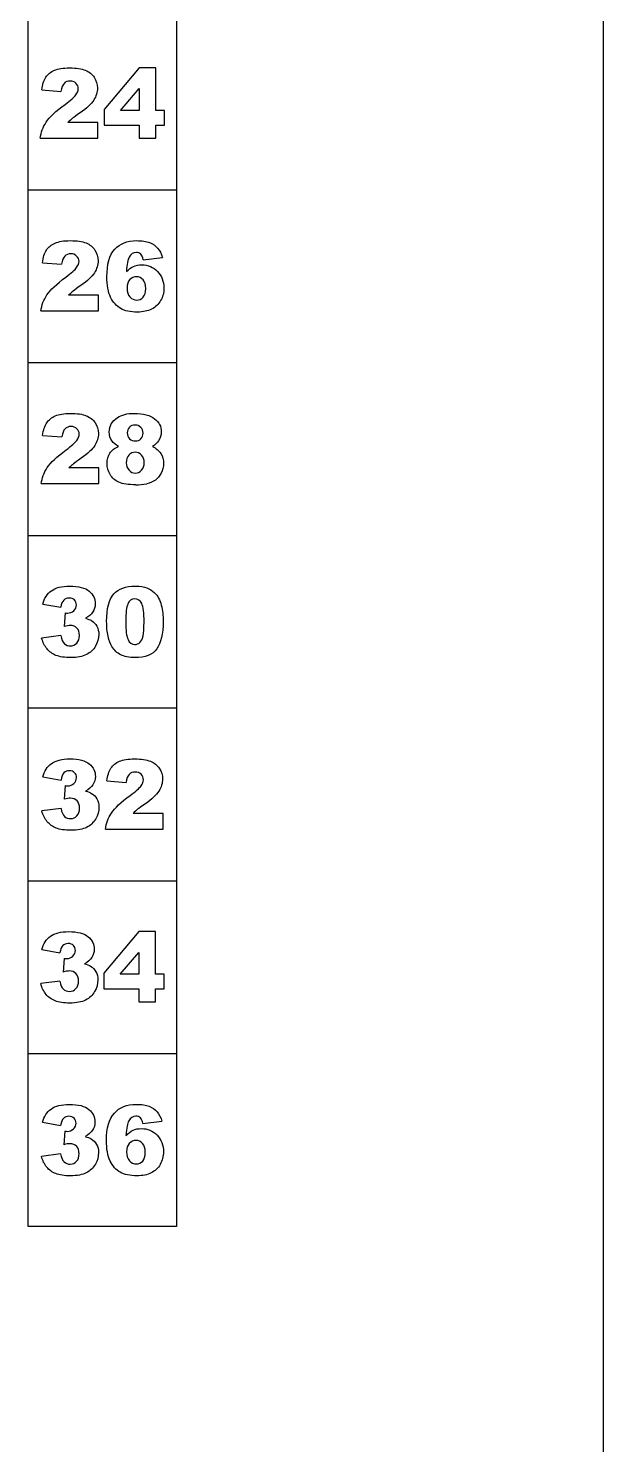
# Model space of a CAD drawing. Header units: millimetres. Extents: x 97 to 129, y 34 to 164.
# Drawn here: x 117.4 to 129.05, y 48.4 to 77.1 of the extents above; entities that cross this region are included whole.
import ezdxf

# ---------------------------------------------------------------- set-up
doc = ezdxf.new("R2010")
doc.units = ezdxf.units.MM
doc.header["$LTSCALE"] = 16.335
doc.layers.get('0').update_dxf_attribs({"linetype": 'CONTINUOUS'})

msp = doc.modelspace()

# ---------------------------------------------------------------- linework, layer by layer
at = {"linetype": 'Continuous'}
for p, q in [((129.051, 39.575), (129.051, 125.475)), ((117.401, 52.825), (117.401, 115.825)), ((120.401, 115.825), (120.401, 52.825)), ((119.645, 76.298), (118.936, 75.456)), ((119.984, 76.298), (119.645, 76.298)), ((119.984, 75.438), (119.984, 76.298)), ((117.672, 75.851), (118.061, 75.82)), ((119.269, 75.438), (119.645, 75.878)), ((119.645, 75.878), (119.645, 75.438)), ((118.81, 75.192), (118.203, 75.192)), ((118.81, 74.875), (118.81, 75.192)), ((118.936, 75.456), (118.936, 75.136)), ((119.645, 75.438), (119.269, 75.438)), ((120.159, 75.438), (119.984, 75.438)), ((120.159, 75.136), (120.159, 75.438)), ((118.936, 75.136), (119.645, 75.136)), ((119.645, 75.136), (119.645, 74.875)), ((119.984, 75.136), (120.159, 75.136)), ((119.984, 74.875), (119.984, 75.136)), ((117.643, 74.875), (118.81, 74.875)), ((119.645, 74.875), (119.984, 74.875)), ((117.401, 73.825), (120.401, 73.825)), ((117.685, 72.351), (118.075, 72.32)), ((119.729, 72.412), (120.116, 72.459)), ((118.824, 71.692), (118.216, 71.692)), ((118.824, 71.375), (118.824, 71.692)), ((117.657, 71.375), (118.824, 71.375)), ((120.401, 70.325), (117.401, 70.325)), ((117.691, 68.851), (118.081, 68.82)), ((118.83, 68.192), (118.222, 68.192)), ((118.83, 67.875), (118.83, 68.192)), ((117.663, 67.875), (118.83, 67.875)), ((117.401, 66.825), (120.401, 66.825)), ((117.692, 65.436), (118.06, 65.37)), ((118.144, 65.257), (118.124, 64.979)), ((118.06, 64.796), (117.671, 64.744)), ((120.401, 63.325), (117.401, 63.325)), ((117.695, 61.936), (118.063, 61.87)), ((118.147, 61.757), (118.127, 61.479)), ((118.99, 61.851), (119.38, 61.82)), ((118.063, 61.296), (117.674, 61.244)), ((120.128, 61.192), (119.521, 61.192)), ((120.128, 60.875), (120.128, 61.192)), ((118.961, 60.875), (120.128, 60.875)), ((117.401, 59.825), (120.401, 59.825)), ((119.636, 58.798), (118.927, 57.956)), ((119.975, 58.798), (119.636, 58.798)), ((119.975, 57.938), (119.975, 58.798)), ((117.673, 58.436), (118.04, 58.37)), ((118.124, 58.257), (118.104, 57.979)), ((119.261, 57.938), (119.636, 58.378)), ((119.636, 58.378), (119.636, 57.938)), ((118.04, 57.796), (117.652, 57.744)), ((118.927, 57.956), (118.927, 57.636)), ((119.636, 57.938), (119.261, 57.938)), ((120.151, 57.938), (119.975, 57.938)), ((120.151, 57.636), (120.151, 57.938)), ((118.927, 57.636), (119.636, 57.636)), ((119.636, 57.636), (119.636, 57.375)), ((119.975, 57.636), (120.151, 57.636)), ((119.975, 57.375), (119.975, 57.636)), ((119.636, 57.375), (119.975, 57.375)), ((120.401, 56.325), (117.401, 56.325)), ((117.686, 54.936), (118.054, 54.87)), ((119.721, 54.912), (120.107, 54.959)), ((118.138, 54.757), (118.118, 54.479)), ((118.054, 54.296), (117.665, 54.244)), ((120.401, 52.825), (117.401, 52.825))]:
    msp.add_line(p, q, dxfattribs=at)
msp.add_arc((119.575, 68.921), 1.071, 270.0061, 282.0044, dxfattribs=at)
for points in [[(117.672, 75.851), (117.687, 75.96), (117.715, 76.046), (117.755, 76.108)], [(117.755, 76.108), (117.796, 76.169), (117.853, 76.216), (117.928, 76.249)], [(117.928, 76.249), (118.002, 76.281), (118.104, 76.298), (118.236, 76.298)], [(118.236, 76.298), (118.373, 76.298), (118.479, 76.282), (118.555, 76.251)], [(118.555, 76.251), (118.631, 76.22), (118.691, 76.172), (118.735, 76.107)], [(118.735, 76.107), (118.778, 76.042), (118.8, 75.971), (118.8, 75.891)], [(118.125, 75.985), (118.093, 75.954), (118.072, 75.898), (118.061, 75.82)], [(118.247, 76.032), (118.197, 76.032), (118.156, 76.016), (118.125, 75.985)], [(118.365, 75.986), (118.333, 76.017), (118.294, 76.032), (118.247, 76.032)], [(118.413, 75.877), (118.413, 75.919), (118.396, 75.956), (118.365, 75.986)], [(118.365, 75.752), (118.396, 75.796), (118.413, 75.837), (118.413, 75.877)], [(118.8, 75.891), (118.8, 75.805), (118.775, 75.723), (118.725, 75.646)], [(117.764, 75.199), (117.832, 75.3), (117.959, 75.421), (118.146, 75.559)], [(118.146, 75.559), (118.26, 75.643), (118.332, 75.708), (118.365, 75.752)], [(118.725, 75.646), (118.675, 75.568), (118.585, 75.483), (118.453, 75.39)], [(117.643, 74.875), (117.656, 74.989), (117.696, 75.098), (117.764, 75.199)], [(118.295, 75.276), (118.269, 75.255), (118.238, 75.226), (118.203, 75.192)], [(118.453, 75.39), (118.375, 75.336), (118.322, 75.298), (118.295, 75.276)], [(117.685, 72.351), (117.701, 72.46), (117.728, 72.546), (117.769, 72.608)], [(117.769, 72.608), (117.81, 72.669), (117.867, 72.716), (117.941, 72.749)], [(117.941, 72.749), (118.016, 72.781), (118.118, 72.798), (118.25, 72.798)], [(118.25, 72.798), (118.386, 72.798), (118.492, 72.782), (118.569, 72.751)], [(118.569, 72.751), (118.645, 72.72), (118.704, 72.672), (118.748, 72.607)], [(118.748, 72.607), (118.792, 72.542), (118.814, 72.471), (118.814, 72.391)], [(118.992, 72.067), (118.992, 72.319), (119.044, 72.504), (119.151, 72.622)], [(119.151, 72.622), (119.257, 72.739), (119.404, 72.798), (119.594, 72.798)], [(119.594, 72.798), (119.704, 72.798), (119.792, 72.785), (119.857, 72.759)], [(119.857, 72.759), (119.922, 72.733), (119.976, 72.696), (120.018, 72.646)], [(120.018, 72.646), (120.061, 72.597), (120.093, 72.534), (120.116, 72.459)], [(118.138, 72.485), (118.107, 72.454), (118.086, 72.398), (118.075, 72.32)], [(118.26, 72.532), (118.211, 72.532), (118.17, 72.516), (118.138, 72.485)], [(118.379, 72.486), (118.347, 72.517), (118.308, 72.532), (118.26, 72.532)], [(118.378, 72.252), (118.41, 72.296), (118.427, 72.337), (118.427, 72.377)], [(118.427, 72.377), (118.427, 72.419), (118.41, 72.456), (118.379, 72.486)], [(118.814, 72.391), (118.814, 72.305), (118.788, 72.223), (118.739, 72.146)], [(119.442, 72.464), (119.417, 72.418), (119.398, 72.32), (119.386, 72.17)], [(119.59, 72.56), (119.527, 72.56), (119.477, 72.527), (119.442, 72.464)], [(119.677, 72.526), (119.654, 72.548), (119.624, 72.56), (119.59, 72.56)], [(119.729, 72.412), (119.719, 72.465), (119.701, 72.503), (119.677, 72.526)], [(117.778, 71.699), (117.846, 71.8), (117.973, 71.921), (118.16, 72.059)], [(118.16, 72.059), (118.274, 72.143), (118.346, 72.208), (118.378, 72.252)], [(118.739, 72.146), (118.689, 72.068), (118.598, 71.983), (118.466, 71.89)], [(119.067, 71.651), (119.017, 71.756), (118.992, 71.894), (118.992, 72.067)], [(119.386, 72.17), (119.432, 72.217), (119.48, 72.251), (119.529, 72.274)], [(119.591, 72.068), (119.536, 72.068), (119.49, 72.048), (119.454, 72.008)], [(119.529, 72.274), (119.578, 72.297), (119.635, 72.308), (119.7, 72.308)], [(119.723, 72.005), (119.687, 72.047), (119.643, 72.068), (119.591, 72.068)], [(119.7, 72.308), (119.824, 72.308), (119.93, 72.264), (120.015, 72.175)], [(120.015, 72.175), (120.102, 72.085), (120.146, 71.972), (120.146, 71.836)], [(118.309, 71.776), (118.282, 71.755), (118.252, 71.726), (118.216, 71.692)], [(118.466, 71.89), (118.388, 71.836), (118.336, 71.798), (118.309, 71.776)], [(119.454, 72.008), (119.418, 71.968), (119.4, 71.91), (119.4, 71.836)], [(119.4, 71.836), (119.4, 71.759), (119.419, 71.7), (119.457, 71.657)], [(119.777, 71.825), (119.777, 71.904), (119.759, 71.964), (119.723, 72.005)], [(119.726, 71.651), (119.76, 71.69), (119.777, 71.748), (119.777, 71.825)], [(120.146, 71.836), (120.146, 71.743), (120.124, 71.659), (120.08, 71.583)], [(117.657, 71.375), (117.67, 71.489), (117.71, 71.598), (117.778, 71.699)], [(119.271, 71.422), (119.186, 71.47), (119.118, 71.545), (119.067, 71.651)], [(119.457, 71.657), (119.495, 71.614), (119.542, 71.593), (119.597, 71.593)], [(119.597, 71.593), (119.648, 71.593), (119.691, 71.612), (119.726, 71.651)], [(120.08, 71.583), (120.036, 71.506), (119.976, 71.448), (119.898, 71.409)], [(119.608, 71.351), (119.467, 71.351), (119.355, 71.375), (119.271, 71.422)], [(119.898, 71.409), (119.821, 71.371), (119.724, 71.351), (119.608, 71.351)], [(117.775, 69.108), (117.815, 69.169), (117.873, 69.216), (117.947, 69.249)], [(117.947, 69.249), (118.022, 69.281), (118.124, 69.298), (118.256, 69.298)], [(118.256, 69.298), (118.392, 69.298), (118.498, 69.282), (118.574, 69.251)], [(118.574, 69.251), (118.651, 69.22), (118.71, 69.172), (118.754, 69.107)], [(119.039, 68.925), (119.039, 69.042), (119.093, 69.138), (119.204, 69.212)], [(119.204, 69.212), (119.29, 69.27), (119.403, 69.298), (119.545, 69.298)], [(119.545, 69.298), (119.732, 69.298), (119.87, 69.262), (119.959, 69.191)], [(119.959, 69.191), (120.049, 69.12), (120.094, 69.03), (120.094, 68.922)], [(117.691, 68.851), (117.706, 68.96), (117.734, 69.046), (117.775, 69.108)], [(118.144, 68.985), (118.112, 68.954), (118.091, 68.898), (118.081, 68.82)], [(118.266, 69.032), (118.216, 69.032), (118.175, 69.016), (118.144, 68.985)], [(118.385, 68.986), (118.353, 69.017), (118.314, 69.032), (118.266, 69.032)], [(118.384, 68.752), (118.416, 68.796), (118.432, 68.837), (118.432, 68.877)], [(118.432, 68.877), (118.432, 68.919), (118.416, 68.956), (118.385, 68.986)], [(118.82, 68.891), (118.82, 68.805), (118.794, 68.723), (118.745, 68.646)], [(118.754, 69.107), (118.798, 69.042), (118.82, 68.971), (118.82, 68.891)], [(119.096, 68.736), (119.058, 68.79), (119.039, 68.853), (119.039, 68.925)], [(119.448, 69.017), (119.419, 68.987), (119.404, 68.949), (119.404, 68.902)], [(119.404, 68.902), (119.404, 68.853), (119.419, 68.814), (119.449, 68.785)], [(119.564, 69.062), (119.516, 69.062), (119.478, 69.046), (119.448, 69.017)], [(119.678, 69.015), (119.648, 69.046), (119.61, 69.062), (119.564, 69.062)], [(119.723, 68.898), (119.723, 68.946), (119.708, 68.985), (119.678, 69.015)], [(119.681, 68.784), (119.709, 68.813), (119.723, 68.851), (119.723, 68.898)], [(120.094, 68.922), (120.094, 68.859), (120.076, 68.8), (120.04, 68.745)], [(118.166, 68.559), (118.279, 68.643), (118.352, 68.708), (118.384, 68.752)], [(118.745, 68.646), (118.695, 68.568), (118.604, 68.483), (118.472, 68.39)], [(119.053, 68.494), (119.091, 68.552), (119.149, 68.596), (119.23, 68.627)], [(119.23, 68.627), (119.169, 68.66), (119.124, 68.696), (119.096, 68.736)], [(119.449, 68.785), (119.48, 68.755), (119.52, 68.741), (119.571, 68.741)], [(119.571, 68.741), (119.615, 68.741), (119.652, 68.755), (119.681, 68.784)], [(120.04, 68.745), (120.014, 68.704), (119.972, 68.665), (119.914, 68.627)], [(119.914, 68.627), (119.99, 68.591), (120.046, 68.542), (120.083, 68.483)], [(117.784, 68.199), (117.852, 68.3), (117.979, 68.421), (118.166, 68.559)], [(118.472, 68.39), (118.394, 68.336), (118.342, 68.298), (118.315, 68.276)], [(118.996, 68.286), (118.996, 68.368), (119.015, 68.437), (119.053, 68.494)], [(119.437, 68.454), (119.401, 68.416), (119.383, 68.364), (119.383, 68.299)], [(119.383, 68.299), (119.383, 68.237), (119.402, 68.187), (119.44, 68.147)], [(119.564, 68.511), (119.515, 68.511), (119.473, 68.492), (119.437, 68.454)], [(119.693, 68.452), (119.656, 68.491), (119.613, 68.511), (119.564, 68.511)], [(119.749, 68.3), (119.749, 68.362), (119.73, 68.412), (119.693, 68.452)], [(119.694, 68.149), (119.73, 68.189), (119.749, 68.239), (119.749, 68.3)], [(120.083, 68.483), (120.121, 68.423), (120.14, 68.357), (120.14, 68.284)], [(117.663, 67.875), (117.676, 67.989), (117.716, 68.098), (117.784, 68.199)], [(118.315, 68.276), (118.288, 68.255), (118.258, 68.226), (118.222, 68.192)], [(119.056, 68.058), (119.016, 68.126), (118.996, 68.202), (118.996, 68.286)], [(119.235, 67.903), (119.157, 67.938), (119.097, 67.989), (119.056, 68.058)], [(119.44, 68.147), (119.477, 68.108), (119.52, 68.089), (119.569, 68.089)], [(119.569, 68.089), (119.615, 68.089), (119.657, 68.108), (119.694, 68.149)], [(120.091, 68.087), (120.059, 68.026), (120.019, 67.98), (119.973, 67.947)], [(120.14, 68.284), (120.14, 68.214), (120.124, 68.149), (120.091, 68.087)], [(119.575, 67.851), (119.426, 67.851), (119.314, 67.869), (119.235, 67.903)], [(119.973, 67.947), (119.926, 67.914), (119.868, 67.889), (119.798, 67.874)], [(117.868, 65.704), (117.955, 65.767), (118.078, 65.798), (118.237, 65.798)], [(118.237, 65.798), (118.42, 65.798), (118.552, 65.764), (118.633, 65.696)], [(119.131, 65.639), (119.226, 65.745), (119.372, 65.798), (119.569, 65.798)], [(119.569, 65.798), (119.662, 65.798), (119.74, 65.786), (119.801, 65.763)], [(119.801, 65.763), (119.861, 65.74), (119.911, 65.71), (119.949, 65.672)], [(117.692, 65.436), (117.723, 65.552), (117.781, 65.642), (117.868, 65.704)], [(118.118, 65.515), (118.089, 65.487), (118.069, 65.438), (118.06, 65.37)], [(118.23, 65.557), (118.184, 65.557), (118.147, 65.542), (118.118, 65.515)], [(118.334, 65.518), (118.309, 65.543), (118.274, 65.557), (118.23, 65.557)], [(118.373, 65.416), (118.373, 65.458), (118.36, 65.493), (118.334, 65.518)], [(118.633, 65.696), (118.715, 65.627), (118.756, 65.542), (118.756, 65.439)], [(118.756, 65.439), (118.756, 65.378), (118.739, 65.324), (118.706, 65.275)], [(118.987, 65.08), (118.987, 65.346), (119.035, 65.532), (119.131, 65.639)], [(119.416, 65.441), (119.387, 65.376), (119.373, 65.255), (119.373, 65.079)], [(119.555, 65.54), (119.49, 65.54), (119.445, 65.506), (119.416, 65.441)], [(119.697, 65.443), (119.665, 65.507), (119.618, 65.54), (119.555, 65.54)], [(119.744, 65.069), (119.744, 65.254), (119.728, 65.379), (119.697, 65.443)], [(119.949, 65.672), (119.987, 65.635), (120.017, 65.596), (120.039, 65.555)], [(120.039, 65.555), (120.061, 65.514), (120.079, 65.466), (120.092, 65.412)], [(118.144, 65.257), (118.165, 65.253), (118.182, 65.252), (118.194, 65.252)], [(118.194, 65.252), (118.245, 65.252), (118.287, 65.268), (118.322, 65.301)], [(118.322, 65.301), (118.356, 65.333), (118.373, 65.372), (118.373, 65.416)], [(118.706, 65.275), (118.673, 65.225), (118.623, 65.182), (118.556, 65.146)], [(118.556, 65.146), (118.61, 65.133), (118.652, 65.117), (118.68, 65.099)], [(120.092, 65.412), (120.118, 65.307), (120.131, 65.198), (120.131, 65.085)], [(118.25, 65.002), (118.219, 65.002), (118.177, 64.994), (118.124, 64.979)], [(118.385, 64.948), (118.352, 64.984), (118.307, 65.002), (118.25, 65.002)], [(118.436, 64.798), (118.436, 64.863), (118.419, 64.912), (118.385, 64.948)], [(118.68, 65.099), (118.726, 65.071), (118.763, 65.033), (118.788, 64.986)], [(118.788, 64.986), (118.814, 64.939), (118.828, 64.884), (118.828, 64.819)], [(119.015, 64.783), (118.996, 64.873), (118.987, 64.971), (118.987, 65.08)], [(119.373, 65.079), (119.373, 64.901), (119.388, 64.778), (119.42, 64.714)], [(119.724, 64.789), (119.737, 64.848), (119.744, 64.942), (119.744, 65.069)], [(120.131, 65.085), (120.131, 64.831), (120.088, 64.645), (120.002, 64.527)], [(117.78, 64.526), (117.732, 64.584), (117.696, 64.656), (117.671, 64.744)], [(118.06, 64.796), (118.075, 64.717), (118.098, 64.663), (118.131, 64.632)], [(118.131, 64.632), (118.163, 64.602), (118.204, 64.587), (118.254, 64.587)], [(118.254, 64.587), (118.305, 64.587), (118.349, 64.607), (118.384, 64.645)], [(118.384, 64.645), (118.418, 64.683), (118.436, 64.734), (118.436, 64.798)], [(118.763, 64.584), (118.721, 64.509), (118.66, 64.451), (118.579, 64.411)], [(118.828, 64.819), (118.828, 64.736), (118.806, 64.658), (118.763, 64.584)], [(119.093, 64.572), (119.06, 64.624), (119.034, 64.693), (119.015, 64.783)], [(119.273, 64.407), (119.2, 64.444), (119.14, 64.5), (119.093, 64.572)], [(119.42, 64.714), (119.451, 64.649), (119.497, 64.616), (119.557, 64.616)], [(119.557, 64.616), (119.596, 64.616), (119.631, 64.629), (119.659, 64.657)], [(119.659, 64.657), (119.688, 64.685), (119.71, 64.729), (119.724, 64.789)], [(117.961, 64.396), (117.888, 64.425), (117.828, 64.469), (117.78, 64.526)], [(118.263, 64.351), (118.135, 64.351), (118.035, 64.366), (117.961, 64.396)], [(118.579, 64.411), (118.499, 64.372), (118.393, 64.351), (118.263, 64.351)], [(119.558, 64.351), (119.44, 64.351), (119.345, 64.37), (119.273, 64.407)], [(120.002, 64.527), (119.916, 64.409), (119.768, 64.351), (119.558, 64.351)], [(117.871, 62.204), (117.958, 62.267), (118.081, 62.298), (118.24, 62.298)], [(118.24, 62.298), (118.423, 62.298), (118.555, 62.264), (118.636, 62.196)], [(119.246, 62.249), (119.32, 62.281), (119.423, 62.298), (119.554, 62.298)], [(119.554, 62.298), (119.691, 62.298), (119.797, 62.282), (119.873, 62.251)], [(117.695, 61.936), (117.726, 62.052), (117.784, 62.142), (117.871, 62.204)], [(118.121, 62.015), (118.092, 61.987), (118.072, 61.938), (118.063, 61.87)], [(118.233, 62.057), (118.187, 62.057), (118.15, 62.042), (118.121, 62.015)], [(118.337, 62.018), (118.312, 62.043), (118.277, 62.057), (118.233, 62.057)], [(118.376, 61.916), (118.376, 61.958), (118.363, 61.993), (118.337, 62.018)], [(118.636, 62.196), (118.718, 62.127), (118.759, 62.042), (118.759, 61.939)], [(118.99, 61.851), (119.005, 61.96), (119.033, 62.046), (119.074, 62.108)], [(119.074, 62.108), (119.114, 62.169), (119.171, 62.216), (119.246, 62.249)], [(119.443, 61.985), (119.411, 61.954), (119.39, 61.898), (119.38, 61.82)], [(119.565, 62.032), (119.515, 62.032), (119.474, 62.016), (119.443, 61.985)], [(119.683, 61.986), (119.652, 62.017), (119.613, 62.032), (119.565, 62.032)], [(119.731, 61.877), (119.731, 61.919), (119.715, 61.956), (119.683, 61.986)], [(119.873, 62.251), (119.95, 62.22), (120.009, 62.172), (120.053, 62.107)], [(120.053, 62.107), (120.097, 62.042), (120.119, 61.971), (120.119, 61.891)], [(118.147, 61.757), (118.168, 61.753), (118.185, 61.752), (118.197, 61.752)], [(118.197, 61.752), (118.248, 61.752), (118.29, 61.768), (118.324, 61.801)], [(118.324, 61.801), (118.359, 61.833), (118.376, 61.872), (118.376, 61.916)], [(118.709, 61.775), (118.676, 61.725), (118.626, 61.682), (118.559, 61.646)], [(118.759, 61.939), (118.759, 61.878), (118.742, 61.824), (118.709, 61.775)], [(119.465, 61.559), (119.578, 61.643), (119.651, 61.708), (119.683, 61.752)], [(119.683, 61.752), (119.715, 61.796), (119.731, 61.837), (119.731, 61.877)], [(120.119, 61.891), (120.119, 61.805), (120.093, 61.723), (120.044, 61.646)], [(118.253, 61.502), (118.222, 61.502), (118.18, 61.494), (118.127, 61.479)], [(118.388, 61.448), (118.355, 61.484), (118.31, 61.502), (118.253, 61.502)], [(118.439, 61.298), (118.439, 61.363), (118.422, 61.412), (118.388, 61.448)], [(118.559, 61.646), (118.613, 61.633), (118.655, 61.617), (118.683, 61.599)], [(118.683, 61.599), (118.729, 61.571), (118.766, 61.533), (118.791, 61.486)], [(118.791, 61.486), (118.817, 61.439), (118.831, 61.384), (118.831, 61.319)], [(119.083, 61.199), (119.15, 61.3), (119.277, 61.421), (119.465, 61.559)], [(120.044, 61.646), (119.994, 61.568), (119.903, 61.483), (119.771, 61.39)], [(117.783, 61.026), (117.735, 61.084), (117.699, 61.156), (117.674, 61.244)], [(118.063, 61.296), (118.078, 61.217), (118.101, 61.163), (118.133, 61.132)], [(118.133, 61.132), (118.166, 61.102), (118.207, 61.087), (118.257, 61.087)], [(118.257, 61.087), (118.308, 61.087), (118.352, 61.107), (118.386, 61.145)], [(118.386, 61.145), (118.421, 61.183), (118.439, 61.234), (118.439, 61.298)], [(118.831, 61.319), (118.831, 61.236), (118.809, 61.158), (118.766, 61.084)], [(118.961, 60.875), (118.975, 60.989), (119.015, 61.098), (119.083, 61.199)], [(119.614, 61.276), (119.587, 61.255), (119.556, 61.226), (119.521, 61.192)], [(119.771, 61.39), (119.693, 61.336), (119.64, 61.298), (119.614, 61.276)], [(117.964, 60.896), (117.891, 60.925), (117.831, 60.969), (117.783, 61.026)], [(118.266, 60.851), (118.138, 60.851), (118.038, 60.866), (117.964, 60.896)], [(118.582, 60.911), (118.502, 60.872), (118.396, 60.851), (118.266, 60.851)], [(118.766, 61.084), (118.724, 61.009), (118.662, 60.951), (118.582, 60.911)], [(117.673, 58.436), (117.703, 58.552), (117.761, 58.642), (117.849, 58.704)], [(117.849, 58.704), (117.935, 58.767), (118.058, 58.798), (118.218, 58.798)], [(118.21, 58.557), (118.164, 58.557), (118.127, 58.542), (118.099, 58.515)], [(118.315, 58.518), (118.29, 58.543), (118.254, 58.557), (118.21, 58.557)], [(118.218, 58.798), (118.4, 58.798), (118.532, 58.764), (118.614, 58.696)], [(118.614, 58.696), (118.695, 58.627), (118.736, 58.542), (118.736, 58.439)], [(118.099, 58.515), (118.07, 58.487), (118.05, 58.438), (118.04, 58.37)], [(118.124, 58.257), (118.145, 58.253), (118.163, 58.252), (118.175, 58.252)], [(118.175, 58.252), (118.226, 58.252), (118.268, 58.268), (118.302, 58.301)], [(118.302, 58.301), (118.336, 58.333), (118.353, 58.372), (118.353, 58.416)], [(118.353, 58.416), (118.353, 58.458), (118.34, 58.493), (118.315, 58.518)], [(118.687, 58.275), (118.653, 58.225), (118.604, 58.182), (118.537, 58.146)], [(118.736, 58.439), (118.736, 58.378), (118.719, 58.324), (118.687, 58.275)], [(118.23, 58.002), (118.2, 58.002), (118.158, 57.994), (118.104, 57.979)], [(118.366, 57.948), (118.332, 57.984), (118.288, 58.002), (118.23, 58.002)], [(118.537, 58.146), (118.59, 58.133), (118.632, 58.117), (118.661, 58.099)], [(118.661, 58.099), (118.707, 58.071), (118.743, 58.033), (118.769, 57.986)], [(118.769, 57.986), (118.795, 57.939), (118.808, 57.884), (118.808, 57.819)], [(117.76, 57.526), (117.713, 57.584), (117.676, 57.656), (117.652, 57.744)], [(118.04, 57.796), (118.056, 57.717), (118.078, 57.663), (118.111, 57.632)], [(118.364, 57.645), (118.398, 57.683), (118.417, 57.734), (118.417, 57.798)], [(118.417, 57.798), (118.417, 57.863), (118.399, 57.912), (118.366, 57.948)], [(118.808, 57.819), (118.808, 57.736), (118.786, 57.658), (118.744, 57.584)], [(117.942, 57.396), (117.868, 57.425), (117.808, 57.469), (117.76, 57.526)], [(118.244, 57.351), (118.116, 57.351), (118.015, 57.366), (117.942, 57.396)], [(118.111, 57.632), (118.143, 57.602), (118.184, 57.587), (118.234, 57.587)], [(118.234, 57.587), (118.286, 57.587), (118.33, 57.607), (118.364, 57.645)], [(118.56, 57.411), (118.48, 57.372), (118.374, 57.351), (118.244, 57.351)], [(118.744, 57.584), (118.701, 57.509), (118.64, 57.451), (118.56, 57.411)], [(117.686, 54.936), (117.717, 55.052), (117.775, 55.142), (117.862, 55.204)], [(117.862, 55.204), (117.949, 55.267), (118.072, 55.298), (118.232, 55.298)], [(118.232, 55.298), (118.414, 55.298), (118.546, 55.264), (118.628, 55.196)], [(118.628, 55.196), (118.709, 55.127), (118.75, 55.042), (118.75, 54.939)], [(118.983, 54.567), (118.983, 54.819), (119.036, 55.004), (119.143, 55.122)], [(119.143, 55.122), (119.249, 55.239), (119.396, 55.298), (119.585, 55.298)], [(119.585, 55.298), (119.696, 55.298), (119.784, 55.285), (119.849, 55.259)], [(119.849, 55.259), (119.913, 55.233), (119.967, 55.196), (120.01, 55.146)], [(120.01, 55.146), (120.052, 55.097), (120.084, 55.034), (120.107, 54.959)], [(118.112, 55.015), (118.084, 54.987), (118.064, 54.938), (118.054, 54.87)], [(118.224, 55.057), (118.178, 55.057), (118.141, 55.042), (118.112, 55.015)], [(118.329, 55.018), (118.303, 55.043), (118.268, 55.057), (118.224, 55.057)], [(118.316, 54.801), (118.35, 54.833), (118.367, 54.872), (118.367, 54.916)], [(118.367, 54.916), (118.367, 54.958), (118.354, 54.993), (118.329, 55.018)], [(118.75, 54.939), (118.75, 54.878), (118.733, 54.824), (118.701, 54.775)], [(119.434, 54.964), (119.408, 54.918), (119.389, 54.82), (119.378, 54.67)], [(119.581, 55.06), (119.518, 55.06), (119.468, 55.027), (119.434, 54.964)], [(119.669, 55.026), (119.645, 55.048), (119.616, 55.06), (119.581, 55.06)], [(119.721, 54.912), (119.71, 54.965), (119.693, 55.003), (119.669, 55.026)], [(118.138, 54.757), (118.159, 54.753), (118.176, 54.752), (118.189, 54.752)], [(118.189, 54.752), (118.239, 54.752), (118.281, 54.768), (118.316, 54.801)], [(118.701, 54.775), (118.667, 54.725), (118.618, 54.682), (118.551, 54.646)], [(118.551, 54.646), (118.604, 54.633), (118.646, 54.617), (118.675, 54.599)], [(118.675, 54.599), (118.721, 54.571), (118.757, 54.533), (118.783, 54.486)], [(119.059, 54.151), (119.008, 54.256), (118.983, 54.394), (118.983, 54.567)], [(119.378, 54.67), (119.424, 54.717), (119.471, 54.751), (119.521, 54.774)], [(119.582, 54.568), (119.528, 54.568), (119.482, 54.548), (119.446, 54.508)], [(119.521, 54.774), (119.57, 54.797), (119.626, 54.808), (119.691, 54.808)], [(119.714, 54.505), (119.679, 54.547), (119.635, 54.568), (119.582, 54.568)], [(119.691, 54.808), (119.815, 54.808), (119.921, 54.764), (120.007, 54.675)], [(120.007, 54.675), (120.093, 54.585), (120.137, 54.472), (120.137, 54.336)], [(117.774, 54.026), (117.727, 54.084), (117.69, 54.156), (117.665, 54.244)], [(118.054, 54.296), (118.069, 54.217), (118.092, 54.163), (118.125, 54.132)], [(118.244, 54.502), (118.214, 54.502), (118.172, 54.494), (118.118, 54.479)], [(118.38, 54.448), (118.346, 54.484), (118.301, 54.502), (118.244, 54.502)], [(118.378, 54.145), (118.412, 54.183), (118.43, 54.234), (118.43, 54.298)], [(118.43, 54.298), (118.43, 54.363), (118.413, 54.412), (118.38, 54.448)], [(118.822, 54.319), (118.822, 54.236), (118.8, 54.158), (118.758, 54.084)], [(118.783, 54.486), (118.809, 54.439), (118.822, 54.384), (118.822, 54.319)], [(119.446, 54.508), (119.409, 54.468), (119.391, 54.41), (119.391, 54.336)], [(119.391, 54.336), (119.391, 54.259), (119.41, 54.2), (119.448, 54.157)], [(119.768, 54.325), (119.768, 54.404), (119.75, 54.464), (119.714, 54.505)], [(119.717, 54.151), (119.751, 54.19), (119.768, 54.248), (119.768, 54.325)], [(120.137, 54.336), (120.137, 54.243), (120.115, 54.159), (120.071, 54.083)], [(117.956, 53.896), (117.882, 53.925), (117.822, 53.969), (117.774, 54.026)], [(118.125, 54.132), (118.157, 54.102), (118.198, 54.087), (118.248, 54.087)], [(118.248, 54.087), (118.3, 54.087), (118.343, 54.107), (118.378, 54.145)], [(118.758, 54.084), (118.715, 54.009), (118.654, 53.951), (118.573, 53.911)], [(119.262, 53.922), (119.177, 53.97), (119.109, 54.045), (119.059, 54.151)], [(119.448, 54.157), (119.487, 54.114), (119.533, 54.093), (119.589, 54.093)], [(119.589, 54.093), (119.639, 54.093), (119.682, 54.112), (119.717, 54.151)], [(120.071, 54.083), (120.027, 54.006), (119.967, 53.948), (119.889, 53.909)], [(118.258, 53.851), (118.13, 53.851), (118.029, 53.866), (117.956, 53.896)], [(118.573, 53.911), (118.493, 53.872), (118.387, 53.851), (118.258, 53.851)], [(119.599, 53.851), (119.459, 53.851), (119.346, 53.875), (119.262, 53.922)], [(119.889, 53.909), (119.812, 53.871), (119.716, 53.851), (119.599, 53.851)]]:
    msp.add_open_spline(points, degree=3, dxfattribs=at)

doc.saveas('drawing.dxf')
